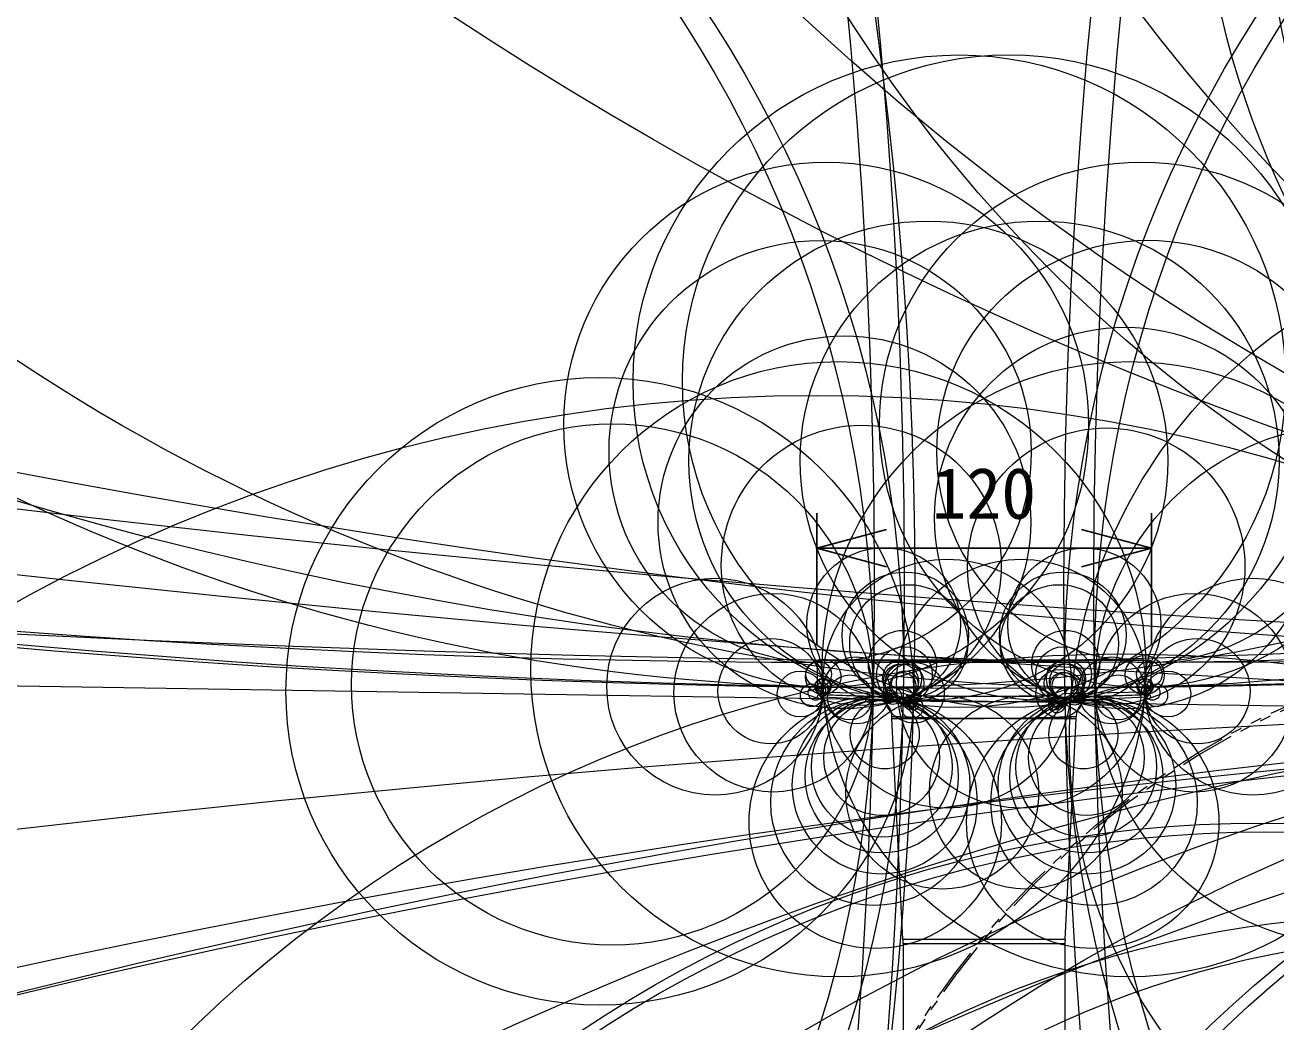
# Model space of a CAD drawing. Units: millimetres, scale not verified. Extents: x -9876 to 10121, y -1333 to 20075.
# Drawn here: x -54.11 to -9.28, y 67.17 to 102.89 of the extents above; entities that cross this region are included whole.
import ezdxf
from ezdxf.enums import TextEntityAlignment as Align

# ---------------------------------------------------------------- set-up
doc = ezdxf.new("R2010")
doc.units = ezdxf.units.MM
doc.header["$LTSCALE"] = 0.125
doc.header["$PDMODE"] = 32
doc.header["$PDSIZE"] = 0.025
doc.linetypes.add('USER1', pattern=[31.75, 15.875, -3.175, 3.175, -3.175, 3.175, -3.175])
for name, color, linetype in [('0-0_0', 7, 'Continuous'), ('0-5_SUNPO', 7, 'Continuous'), ('0-6_Defpoints', 7, 'Continuous')]:
    doc.layers.add(name, color=color, linetype=linetype)
doc.layers.add('0-4_GAIKEI', color=1, linetype='Continuous', lineweight=18)
doc.styles.add('ＭＳ ゴシック', font='')
doc.styles.get('ＭＳ ゴシック').set_extended_font_data('MS Gothic')

# ---------------------------------------------------------------- blocks, each defined once
blk = doc.blocks.new('_Open30')
at = {"layer": '0-0_0'}
blk.add_line((0, 0), (-1, 0), dxfattribs=at)
blk.add_lwpolyline([(-1, 0.26795), (0, 0), (-1, -0.26795)], dxfattribs=at)
blk = doc.blocks.new('D1')
at = {"layer": '0-5_SUNPO'}
for p, q in [((333.7996, 203.7216), (333.7996, 208.4501)), ((345.7924, 203.7216), (345.7924, 208.4501)), ((343.2924, 207.2001), (336.2996, 207.2001))]:
    blk.add_line(p, q, dxfattribs=at)
at = {"layer": '0-6_Defpoints'}
for p in [(333.7996, 207.2001), (333.7996, 203.0966), (345.7924, 203.0966)]:
    blk.add_point(p, dxfattribs=at)
at = {"layer": '0-5_SUNPO', "xscale": 2.5, "yscale": 2.5, "rotation": 180}
blk.add_blockref('_Open30', (333.7996, 207.2001), dxfattribs=at)
at = {"layer": '0-5_SUNPO', "xscale": 2.5, "yscale": 2.5}
blk.add_blockref('_Open30', (345.7924, 207.2001), dxfattribs=at)
at = {"layer": '0-5_SUNPO', "style": 'ＭＳ ゴシック'}
blk.add_text('120', height=1.833, dxfattribs=at).set_placement((337.921, 207.7001), align=Align.BOTTOM_LEFT)

msp = doc.modelspace()

# ---------------------------------------------------------------- linework, layer by layer
at = {"layer": '0-4_GAIKEI', "color": 7}
for p, q in [((-25.7356, 80.043), (-25.7052, 79.1731)), ((-25.6883, 80.1315), (-15.7416, 80.1315)), ((-25.4392, 80.1465), (-14.0392, 80.1465)), ((-25.4392, 80.1315), (-25.4392, 80.1465)), ((-23.1503, 80.1465), (-23.1517, 80.1465)), ((-22.8231, 80.1465), (-22.8243, 80.1465)), ((-20.7967, 80.1465), (-20.7978, 80.1465)), ((-18.6806, 80.1465), (-18.6817, 80.1465)), ((-17.2397, 80.1465), (-17.2407, 80.1465)), ((-16.654, 80.1465), (-16.6553, 80.1465)), ((-16.3267, 80.1465), (-16.3281, 80.1465)), ((-15.7416, 80.1315), (-13.79, 80.1315)), ((-14.0392, 80.1465), (-14.0392, 80.1315)), ((-13.7428, 80.043), (-13.7732, 79.1731)), ((-25.7052, 79.173), (-25.6993, 79.0059)), ((-13.7732, 79.1731), (-13.779, 79.0059)), ((-13.7672, 79.343), (-13.7672, 79.3443)), ((-23.0392, 78.0515), (-23.0392, 78.1221)), ((-22.6429, 70.1214), (-23.0389, 78.0415)), ((-16.8354, 70.1214), (-16.4394, 78.0415)), ((-16.4392, 78.0515), (-16.4392, 78.1221)), ((-22.6392, 69.9716), (-22.6392, 54.8904)), ((-16.8392, 69.9716), (-16.8392, 54.8904))]:
    msp.add_line(p, q, dxfattribs=at)
at = {"layer": '0-4_GAIKEI'}
for p, q in [((-25.3793, 80.1465), (-25.3793, 80.1315)), ((-23.7368, 80.1315), (-23.7368, 80.043)), ((-23.7368, 80.043), (-23.7053, 79.1417)), ((-15.7416, 80.043), (-23.7368, 80.043)), ((-23.6796, 80.1465), (-23.6796, 80.1315)), ((-15.7988, 80.1465), (-15.7988, 80.1315)), ((-15.7416, 80.043), (-15.773, 79.1417)), ((-15.7416, 80.1315), (-15.7416, 80.043)), ((-14.099, 80.1465), (-14.099, 80.1315)), ((-25.5088, 78.9801), (-23.7088, 78.9487)), ((-23.7376, 78.8379), (-23.7357, 78.9491)), ((-22.6357, 78.9299), (-23.7088, 78.9487)), ((-22.6322, 79.1229), (-23.7053, 79.1417)), ((-16.8461, 79.1229), (-15.773, 79.1417)), ((-16.8427, 78.9299), (-15.7695, 78.9487)), ((-13.9695, 78.9801), (-15.7695, 78.9487)), ((-15.7407, 78.8379), (-15.7427, 78.9491)), ((-22.2737, 78.6786), (-22.2735, 78.6786)), ((-17.2055, 78.6786), (-17.2105, 78.8716)), ((-17.2047, 78.6786), (-17.2049, 78.6786)), ((-23.0392, 78.0515), (-20.5881, 78.0515)), ((-23.0389, 78.0415), (-20.5881, 78.0415)), ((-20.5882, 78.0415), (-19.7392, 78.0419)), ((-18.891, 78.0415), (-19.7392, 78.0419)), ((-18.891, 78.0415), (-16.4394, 78.0415)), ((-18.8909, 78.0515), (-16.4392, 78.0515)), ((-16.8354, 70.1214), (-22.6429, 70.1214)), ((-16.8392, 69.9716), (-22.6392, 69.9716))]:
    msp.add_line(p, q, dxfattribs=at)
for centre, radius in [((122.9049, 10076.1088), 9998.4889), ((40.3347, 932.7134), 854.7209), ((-14.2443, 862.3631), 782.3215), ((38.7897, 862.3631), 782.3215), ((-20.4294, 470.882), 391.768), ((-19.0489, 470.8889), 391.7749), ((-24.8555, 466.3006), 386.2592), ((18.1784, 466.3006), 386.2592), ((-14.2207, 221.5026), 141.461), ((38.8133, 221.5026), 141.461), ((-238.688, 82.8849), 215.0153), ((-237.6149, 82.8661), 215.0153), ((195.486, 82.8195), 212.3644), ((196.5591, 82.8382), 212.3644), ((37.718, 171.7691), 93.7789), ((-170.1824, 82.6111), 147.9619), ((-24.1141, 150.0076), 70.8536), ((-15.3643, 150.0093), 70.8553), ((36.4613, 141.491), 63.3853), ((37.2632, 130.9743), 52.0443), ((19.3268, 130.8668), 51.9369), ((37.2761, 129.9389), 51.1346), ((37.2598, 126.1295), 47.4509), ((19.291, 110.2477), 31.3089), ((19.5663, 108.0518), 29.1207), ((26.4303, 79.7803), 43.2814), ((27.5035, 79.799), 43.2814), ((-66.6006, 79.792), 42.9001), ((-65.5275, 79.7732), 42.9001), ((-20.6267, 90.124), 11.6914), ((-18.8518, 90.1246), 11.6921), ((-25.3918, 88.57), 9.4027), ((-14.0866, 88.57), 9.4027), ((-21.7322, 87.2816), 8.5799), ((-17.7461, 87.2819), 8.5801), ((-25.6129, 87.6058), 7.5638), ((-13.8655, 87.6076), 7.5656), ((1.3611, 77.2442), 18.0386), ((-14.6767, 85.2204), 6.8358), ((-24.7431, 85.0724), 6.6767), ((-24.9586, 79.8057), 11.0204), ((-14.5199, 79.8057), 11.0203), ((-33.5121, 79.0145), 11.2443), ((-25.7546, 30.5292), 59.0879), ((-33.0654, 79.2606), 9.3373), ((-24.1368, 83.5283), 5.0178), ((-15.3595, 83.4815), 4.9677), ((-6.4127, 79.2606), 9.3376), ((-23.3355, 81.4081), 2.7513), ((-16.145, 81.402), 2.7447), ((-21.064, 79.2888), 4.4558), ((-18.4144, 79.2888), 4.4558), ((-29.3752, 79.1812), 3.8831), ((-22.5622, 81.0225), 2.266), ((-16.9161, 81.0225), 2.266), ((-10.1031, 79.1812), 3.8831), ((-27.2928, 78.9639), 3.5572), ((-22.4384, 80.7201), 2.1146), ((-17.0399, 80.7201), 2.1146), ((-12.1854, 78.9639), 3.5572), ((-22.6632, 79.9777), 1.2163), ((-16.8151, 79.9778), 1.2163), ((-27.3859, 79.0185), 1.8871), ((-12.0925, 79.0185), 1.8871), ((-14.815, 32.3581), 47.9967), ((-22.591, 79.6144), 0.9985), ((-16.8874, 79.6144), 0.9985), ((-13.9814, 79.5994), 0.703), ((-25.4997, 79.5316), 0.6352), ((-25.6661, 79.6292), 0.4578), ((-24.314, 79.0491), 1.1969), ((-22.6748, 79.4602), 0.6986), ((-22.7146, 79.3759), 0.627), ((-22.2458, 78.9634), 1.0837), ((-22.589, 79.3109), 0.695), ((-16.8893, 79.3109), 0.695), ((-16.8035, 79.4602), 0.6986), ((-16.7638, 79.3759), 0.627), ((-15.1643, 79.0491), 1.1969), ((-13.8122, 79.6292), 0.4578), ((-26.3254, 78.9181), 0.8219), ((-25.5124, 79.1886), 0.292), ((-25.5164, 79.176), 0.2789), ((-24.5471, 78.7966), 0.8063), ((-22.6458, 79.2246), 0.4612), ((-22.5768, 79.2675), 0.4801), ((-17.0152, 78.9314), 0.8641), ((-16.9093, 79.2432), 0.4547), ((-16.8325, 79.2246), 0.4612), ((-14.9312, 78.7966), 0.8064), ((-13.9646, 79.1829), 0.2862), ((-13.9538, 79.1462), 0.2481), ((-13.1529, 78.9181), 0.8219), ((19.7665, -57.5497), 136.7235), ((36.7825, -65.5962), 144.7701), ((19.3052, -12.371), 91.3511), ((19.8367, 6.6395), 72.3237), ((37.339, -0.1671), 79.1472), ((37.4909, 3.6083), 75.5619), ((37.8367, 6.6395), 72.3237), ((-25.9128, 78.8738), 0.4069), ((-25.7763, 78.9633), 0.2679), ((-25.5363, 79.1164), 0.2161), ((-25.5702, 79.0569), 0.1475), ((-25.6067, 78.8341), 0.0983), ((-25.6022, 79.023), 0.101), ((-25.513, 79.0273), 0.1875), ((-25.6355, 79.0049), 0.063), ((-25.5029, 78.9792), 0.00592), ((18.6173, 35.3761), 43.7906), ((18.8322, 35.6991), 43.2786), ((-23.0117, 78.8517), 0.3097), ((-23.0914, 78.8296), 0.227), ((-23.1643, 78.8036), 0.1496), ((-16.4932, 78.8574), 0.3368), ((-16.4108, 78.837), 0.2519), ((-16.3467, 78.8161), 0.1846), ((-16.3001, 78.7971), 0.1342), ((-16.2418, 78.8413), 0.136), ((-13.9429, 79.0228), 0.1648), ((-13.921, 79.076), 0.1706), ((-13.8906, 79.0364), 0.1206), ((-13.9754, 78.9792), 0.00592), ((-13.5655, 78.8738), 0.4069), ((-13.702, 78.9633), 0.2679), ((-13.8716, 78.8341), 0.0983), ((-13.8715, 79.0198), 0.0953), ((-13.8422, 79.0051), 0.0625), ((19.2868, 48.5467), 30.413), ((27.1422, -627.0671), 705.8096), ((30.9871, -270.6625), 349.3842), ((-23.6354, 74.3205), 4.5202), ((-23.6832, 75.0405), 3.6986), ((-23.4289, 75.6461), 3.1815), ((-23.4044, 75.9677), 2.7445), ((-23.404, 76.3068), 2.5205), ((-25.5233, 78.8173), 0.0132), ((-25.5147, 78.8161), 0.00469), ((-25.513, 78.815), 0.00273), ((-23.4068, 76.642), 2.0735), ((-21.2356, 75.3868), 3.456), ((-23.2995, 77.4717), 1.2369), ((-23.8667, 78.7429), 0.1238), ((-23.7514, 78.729), 0.00773), ((-23.7442, 78.7269), 0.00025), ((-23.2539, 78.7893), 0.0816), ((-23.2124, 78.7795), 0.0958), ((-23.2615, 78.7523), 0.0438), ((-23.2484, 78.7544), 0.0519), ((-23.2631, 78.7373), 0.0293), ((-23.2675, 78.7301), 0.0209), ((-22.315, 78.4333), 0.3942), ((-22.3973, 78.6192), 0.1936), ((-22.4548, 78.852), 0.0477), ((-22.452, 78.8279), 0.0235), ((-22.2643, 78.5088), 0.17), ((-22.2685, 78.559), 0.1199), ((-18.2427, 75.3869), 3.4559), ((-15.843, 74.3205), 4.5202), ((-15.7952, 75.0405), 3.6986), ((-16.0495, 75.6461), 3.1815), ((-16.074, 75.9677), 2.7445), ((-16.0743, 76.3068), 2.5205), ((-16.0715, 76.642), 2.0735), ((-17.1303, 78.5325), 0.2897), ((-16.1788, 77.4717), 1.2369), ((-17.2141, 78.5088), 0.17), ((-17.2099, 78.559), 0.1199), ((-17.081, 78.6192), 0.1936), ((-17.0246, 78.8428), 0.0385), ((-17.0242, 78.8335), 0.0294), ((-17.0265, 78.8255), 0.0211), ((-16.252, 78.7712), 0.0796), ((-16.2403, 78.7619), 0.0645), ((-16.2174, 78.7494), 0.0409), ((-16.22, 78.7434), 0.0372), ((-16.2109, 78.7331), 0.0234), ((-15.6117, 78.7429), 0.1238), ((-15.7269, 78.729), 0.00773), ((-15.7341, 78.7269), 0.00025), ((-13.9636, 78.8161), 0.00469), ((-13.955, 78.8173), 0.0132), ((-13.9653, 78.815), 0.00273), ((30.1873, -320.4278), 398.5536), ((30.812, -287.6761), 365.7985), ((-9.7675, 30.6014), 43.6934), ((-9.6375, 30.2778), 43.699), ((-4.5937, 32.9998), 37.9995), ((-2.4045, 34.9805), 35.3121)]:
    msp.add_circle(centre, radius, dxfattribs=at)
at = {"layer": '0-4_GAIKEI', "linetype": 'USER1'}
for centre, radius in [((3.8146, 50.5392), 30.7021), ((3.7824, 50.5293), 30.6158)]:
    msp.add_circle(centre, radius, dxfattribs=at)
at = {"layer": '0-4_GAIKEI', "color": 7}
for centre, radius, start, end in [((-25.6356, 80.0465), 0.1, 121.78833, 182), ((-25.3335, 80.1337), 0.1048, 172.98021, 181.20022), ((-20.2392, 80.0465), 0.1, 89.07208, 90), ((-19.2392, 80.0465), 0.1, 90, 90.92792), ((-13.8427, 80.0465), 0.1, 358, 58.21167), ((-25.4995, 79.0129), 0.2, 182, 266.69114), ((-13.9789, 79.0129), 0.2, 273.30886, 357.99999), ((-19.7392, 178.6465), 100, 266.69114, 267.77785), ((-23.6392, 78.1221), 0.6, 359.99998, 87.77823), ((-15.8392, 78.1221), 0.6, 92.22177, 180.00003), ((-19.7392, 178.6465), 100, 272.22603, 273.30886), ((-22.8392, 78.0515), 0.2, 179.99979, 182.86219), ((-16.6392, 78.0515), 0.2, 357.13759, 0), ((-25.6392, 69.9716), 3, 0, 2.86241), ((-13.8392, 69.9716), 3, 177.13759, 180)]:
    msp.add_arc(centre, radius, start, end, dxfattribs=at)
at = {"layer": '0-4_GAIKEI'}
for centre, radius, start, end in [((-14.1449, 80.1337), 0.1048, 358.79978, 7.01979), ((-25.5053, 79.1801), 0.2, 182, 269), ((-22.6392, 78.73), 0.2, 21.80479, 89), ((-22.6392, 78.723), 0.4, 21.80479, 89), ((-16.8392, 78.723), 0.4, 91, 158.19521), ((-16.8392, 78.73), 0.2, 91, 158.19521), ((-13.973, 79.1801), 0.2, 271, 358), ((-17.9736, 279.1562), 200.4012, 267.84691, 268.11041), ((-18.0055, 278.1172), 199.3618, 268.10975, 268.35239), ((-19.0423, 233.5234), 154.7568, 268.26138, 268.41581), ((-19.7392, 178.6465), 100, 267.77785, 267.97817), ((-22.2686, 78.8784), 0.1999, 201.78243, 268.5386), ((-22.2678, 78.8785), 0.2, 201.80479, 268.54815), ((-19.7392, 178.6465), 100, 268.54815, 271.45185), ((-19.7392, 178.6395), 99.8, 268.54815, 271.45185), ((-17.2105, 78.8785), 0.2, 271.45185, 338.19521), ((-17.2098, 78.8784), 0.1999, 271.46145, 338.21753), ((-19.7392, 178.6465), 100, 272.02183, 272.22603), ((-20.436, 233.5234), 154.7568, 271.58419, 271.73862), ((-21.4805, 278.3702), 199.6149, 271.64772, 271.89006), ((-21.5048, 279.1562), 200.4012, 271.88959, 272.15309), ((-19.7386, 150.1037), 72.0572, 267.37467, 269.32443), ((-19.8662, 346.2468), 268.1963, 269.84576, 270.02714), ((-19.6108, 345.2266), 267.176, 269.97246, 270.15436), ((-19.7397, 150.1022), 72.0557, 270.67489, 272.62535)]:
    msp.add_arc(centre, radius, start, end, dxfattribs=at)

# ---------------------------------------------------------------- block references
at = {"layer": '0-5_SUNPO'}
msp.add_blockref('D1', (-359.5352, -123.0536), dxfattribs=at)

doc.saveas('drawing.dxf')
